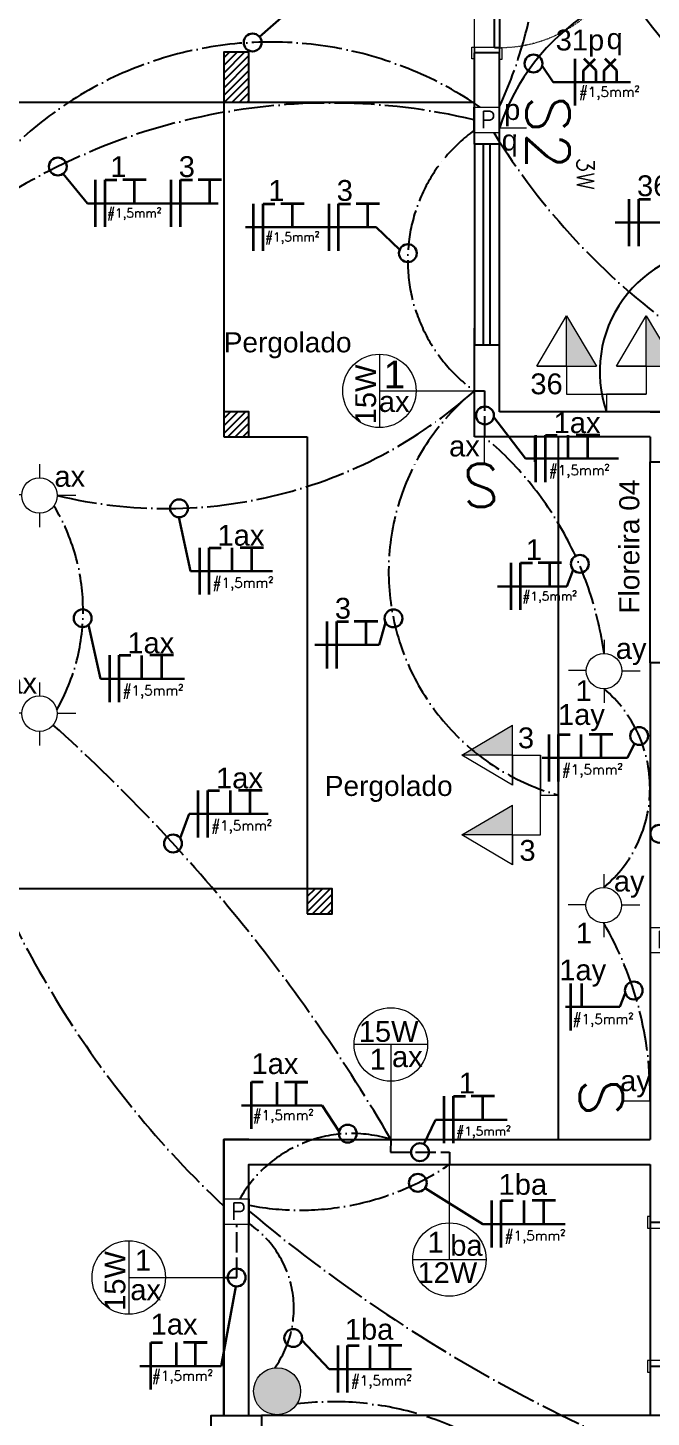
# Model space of a CAD drawing. Header units: millimetres. Extents: x 32721 to 70403, y 1490 to 13922.
# Drawn here: x 34161 to 34534, y 4087 to 4918 of the extents above; entities that cross this region are included whole.
import ezdxf

# ---------------------------------------------------------------- set-up
doc = ezdxf.new("R2010")
doc.units = ezdxf.units.MM
for name, pattern in [('ACAD_ISO02W100', [15, 12, -3]), ('ACAD_ISO03W100', [30, 12, -18]), ('ACAD_ISO04W100', [30, 24, -3, 0, -3]), ('DASHDOT', [1, 0.5, -0.25, 0, -0.25])]:
    doc.linetypes.add(name, pattern=pattern)
for name, color, linetype in [('08', 8, 'Continuous'), ('COMODOS', 50, 'Continuous'), ('EJEL25170TP', 1, 'DASHDOT'), ('VIEWPORT', 10, 'Continuous')]:
    doc.layers.add(name, color=color, linetype=linetype)
for name, color, linetype, lineweight in [('A-DOOR', 9, 'Continuous', 9), ('EJEL05130C', 130, 'Continuous', 30), ('EJEL0550C', 50, 'Continuous', 35), ('EJEL0580C', 80, 'Continuous', 9), ('EJEL09210C', 210, 'Continuous', 9), ('EJEL25170C', 170, 'Continuous', 25), ('EJEL25170T', 170, 'ACAD_ISO02W100', 25), ('EJEL3040C', 40, 'Continuous', 9)]:
    doc.layers.add(name, color=color, linetype=linetype, lineweight=lineweight)
doc.styles.add('COTAS', font='arial.ttf', dxfattribs={"height": 12})
doc.styles.add('ROMANS', font='romans.shx')
doc.styles.add('SR60', font='simplex', dxfattribs={"height": 0.15})
doc.styles.add('SR80', font='SIMPLEX', dxfattribs={"height": 0.1})

# ---------------------------------------------------------------- blocks, each defined once
blk = doc.blocks.new('Porta de madeira - 80x240cm 2-909150-Planta Baixa Térreo')
at = {"layer": 'A-DOOR', "lineweight": 18}
for p, q in [((-519.8, 122.2), (-519.8, 107.2)), ((-449.8, 122.2), (-519.8, 122.2)), ((-484.8, 107.2), (-449.8, 107.2)), ((-449.8, 107.2), (-484.8, 107.2)), ((-449.8, 107.2), (-449.8, 122.2)), ((-449.8, -12.8), (-449.8, 107.2)), ((340.2, 107.2), (-449.8, 107.2)), ((410.2, 122.2), (340.2, 122.2)), ((340.2, 122.2), (340.2, 107.2)), ((340.2, 107.2), (375.2, 107.2)), ((375.2, 107.2), (340.2, 107.2)), ((340.2, 107.2), (340.2, -12.8)), ((410.2, 107.2), (410.2, 122.2)), ((-524.8, -42.8), (-524.8, -57.8)), ((-524.8, -57.8), (-454.8, -57.8)), ((-454.8, -42.8), (-484.8, -42.8)), ((-484.8, -42.8), (-454.8, -42.8)), ((-454.8, -42.8), (-454.8, -12.8)), ((-454.8, -12.8), (-449.8, -12.8)), ((340.2, -12.8), (345.2, -12.8)), ((345.2, -12.8), (345.2, -42.8)), ((375.2, -42.8), (345.2, -42.8)), ((345.2, -42.8), (345.2, -57.8)), ((345.2, -42.8), (375.2, -42.8)), ((345.2, -57.8), (415.2, -57.8)), ((415.2, -57.8), (415.2, -42.8))]:
    blk.add_line(p, q, dxfattribs=at)
at = {"layer": 'A-DOOR', "lineweight": 25}
for p, q in [((345.2, -12.8), (-454.8, -12.8)), ((-454.8, -12.8), (-454.8, -42.8)), ((-424.8, -42.8), (-454.8, -42.8)), ((-424.8, -42.8), (345.2, -42.8)), ((345.2, -42.8), (345.2, -12.8))]:
    blk.add_line(p, q, dxfattribs=at)
at = {"layer": 'A-DOOR', "linetype": 'ACAD_ISO03W100', "lineweight": 25, "ltscale": 0.1}
for p, q in [((-454.8, -42.8), (-454.8, -842.8)), ((-424.8, -842.8), (-424.8, -42.8)), ((-454.8, -842.8), (-424.8, -842.8))]:
    blk.add_line(p, q, dxfattribs=at)
at = {"layer": 'A-DOOR', "linetype": 'ACAD_ISO03W100', "lineweight": 18, "ltscale": 0.1}
blk.add_arc((-454.8, -42.8), 800, 272.1491, 0, dxfattribs=at)
blk = doc.blocks.new('A$C31A50C72')
at = {"layer": 'EJEL0580C'}
for p, q in [((0, -15.88), (0, 15.88)), ((0, 0), (-41.07, 0))]:
    blk.add_line(p, q, dxfattribs=at)
blk.add_circle((0, 0), 15.88, dxfattribs=at)
blk = doc.blocks.new('ytfytf')
at = {"layer": 'EJEL0580C'}
for p, q in [((0, 236), (0, 134)), ((-134, 4), (-269, 4)), ((274, 0), (134, 0)), ((0, -134), (0, -240))]:
    blk.add_line(p, q, dxfattribs=at)
blk.add_circle((0, 0), 134, dxfattribs=at)
blk = doc.blocks.new('A$C324C5FD7')
at = {"layer": 'EJEL0580C', "ltscale": 0.015}
h = blk.add_hatch(color=256, dxfattribs=at)
h.dxf.hatch_style = 1
h.paths.add_polyline_path([(11.54, 0, 1), (-11.54, 0, 1)])
at = {"layer": 'EJEL0580C'}
blk.add_circle((0, 0), 11.54, dxfattribs=at)
blk = doc.blocks.new('A$C3819068E')
at = {"layer": 'EJEL0580C', "ltscale": 0.015}
h = blk.add_hatch(color=256, dxfattribs=at)
h.dxf.hatch_style = 1
h.paths.add_polyline_path([(11.54, 0, 1), (-11.54, 0, 1)])
at = {"layer": 'EJEL0580C'}
blk.add_circle((0, 0), 11.54, dxfattribs=at)
blk.add_blockref('A$C324C5FD7', (0, 0), dxfattribs=at)
blk = doc.blocks.new('A$C5CDA3447')
at = {"layer": 'EJEL0580C'}
blk.add_line((6.63, 0), (-6.63, 0), dxfattribs=at)
at = {"layer": 'EJEL0580C', "style": 'SR80'}
blk.add_text('S', height=21.16, rotation=270, dxfattribs=at).set_placement((6.63, 7.39))
blk = doc.blocks.new('A$C3D7A1D48')
at = {"layer": 'EJEL0580C'}
blk.add_line((6.63, 0), (-6.63, 0), dxfattribs=at)
at = {"layer": 'EJEL0580C', "style": 'SR80'}
blk.add_text('S2', height=21.161, rotation=270, dxfattribs=at).set_placement((6.64, 16.05))
blk = doc.blocks.new('s2 3w')
at = {"layer": 'EJEL0580C', "xscale": 1.21732736314486, "yscale": 1.21732736314486, "zscale": 1.21732736314486}
blk.add_blockref('A$C3D7A1D48', (2289.89, 2240.11), dxfattribs=at)
at = {"layer": 'EJEL0580C', "style": 'SR60'}
blk.add_text('3W', height=10.304, rotation=270, dxfattribs=at).set_placement((2328.15, 2222.64))
blk = doc.blocks.new('tomada dupla media 01')
at = {"layer": 'EJEL0580C'}
h = blk.add_hatch(color=256, dxfattribs=at)
h.dxf.hatch_style = 1
h.paths.add_polyline_path([(1921.39, 2677.07), (1903.54, 2677.07), (1921.39, 2646.81)])
h = blk.add_hatch(color=256, dxfattribs=at)
h.dxf.hatch_style = 1
h.paths.add_polyline_path([(1969.07, 2677.07), (1951.22, 2677.07), (1969.07, 2646.81)])
for p, q in [((1945.23, 2693.8), (1945.23, 2704.23)), ((1969.07, 2693.8), (1921.39, 2693.8)), ((1921.39, 2693.8), (1945.23, 2693.8)), ((1921.39, 2677.07), (1921.39, 2693.8)), ((1969.07, 2677.07), (1969.07, 2693.8)), ((1939.25, 2677.07), (1903.54, 2677.07)), ((1921.39, 2646.81), (1903.54, 2677.07)), ((1921.39, 2677.07), (1939.25, 2677.07)), ((1939.25, 2677.07), (1921.39, 2646.81)), ((1921.39, 2677.07), (1921.39, 2646.81)), ((1986.93, 2677.07), (1951.22, 2677.07)), ((1969.07, 2646.81), (1951.22, 2677.07)), ((1969.07, 2677.07), (1986.93, 2677.07)), ((1986.93, 2677.07), (1969.07, 2646.81)), ((1969.07, 2677.07), (1969.07, 2646.81))]:
    blk.add_line(p, q, dxfattribs=at)
blk = doc.blocks.new('A$C4247474B')
at = {"layer": 'EJEL0580C'}
for p, q in [((0, 0), (31.7, 0)), ((0, 0), (0, -31.7)), ((31.7, 0), (31.7, -31.7)), ((0, -31.7), (31.7, -31.7))]:
    blk.add_line(p, q, dxfattribs=at)
at = {"layer": 'EJEL0580C', "style": 'SR80'}
blk.add_text('P', height=21.2, rotation=270, dxfattribs=at).set_placement((5.5, -8.3))
blk = doc.blocks.new('A$C1116134A')
at = {"layer": 'EJEL0550C', "ltscale": 0.015}
for p, q in [((0, -14.03), (0, 14.03)), ((0, 14.03), (7.02, 14.03))]:
    blk.add_line(p, q, dxfattribs=at)
blk = doc.blocks.new('A$C71E37391')
at = {"layer": 'EJEL0550C', "ltscale": 0.015}
for p, q in [((7.02, 14.03), (-7.02, 14.03)), ((0, 0), (0, 14.03))]:
    blk.add_line(p, q, dxfattribs=at)

msp = doc.modelspace()

# ---------------------------------------------------------------- hatches: boundary and pattern name
at = {"layer": '08'}
h = msp.add_hatch(dxfattribs=at)
h.set_pattern_fill('ANSI31', color=256)
h.set_pattern_definition([(45, (-83712.908, -82050.9342), (-2.24506403, 2.24506403), [])])
h.paths.add_polyline_path([(34277.97, 4903.22), (34292.97, 4903.22), (34292.97, 4873.22), (34277.97, 4873.22)])
h = msp.add_hatch(dxfattribs=at)
h.set_pattern_fill('ANSI31', color=256)
h.set_pattern_definition([(45, (-83792.035, -81460.9342), (-2.24506403, 2.24506403), [])])
h.paths.add_polyline_path([(34277.97, 4673.22), (34292.97, 4673.22), (34292.97, 4688.22), (34277.97, 4688.22)])
h = msp.add_hatch(dxfattribs=at)
h.set_pattern_fill('ANSI31', color=256)
h.set_pattern_definition([(45, (-83793.035, -81460.9342), (-2.24506403, 2.24506403), [])])
h.paths.add_polyline_path([(34327.84, 4388.09), (34342.84, 4388.09), (34342.84, 4403.09), (34327.84, 4403.09)])
at = {"layer": 'EJEL0580C', "ltscale": 0.015}
h = msp.add_hatch(color=256, dxfattribs=at)
h.dxf.hatch_style = 1
h.paths.add_polyline_path([(34323.95, 4102.74, 1), (34295.84, 4102.74, 1)])

# ---------------------------------------------------------------- linework, layer by layer
at = {"layer": '08'}
for p, q in [((34427.84, 4848.14), (34427.84, 4902.73)), ((34442.84, 4902.73), (34427.84, 4902.73)), ((34442.84, 4848.14), (34442.84, 4902.73)), ((34107.84, 4873.22), (34427.84, 4873.22)), ((34107.84, 4873.22), (34277.97, 4873.22)), ((34277.97, 4873.22), (34277.97, 4673.22)), ((34442.84, 4848.14), (34427.84, 4848.14)), ((34427.84, 4848.14), (34427.84, 4728.14)), ((34442.84, 4728.14), (34442.84, 4848.14)), ((34427.84, 4673.22), (34427.84, 4738.14)), ((34442.84, 4688.22), (34442.84, 4738.14)), ((34427.84, 4728.14), (34442.84, 4728.14)), ((35032.84, 4688.22), (34442.84, 4688.22)), ((34532.84, 4688.22), (35032.84, 4688.22)), ((34277.97, 4673.22), (34327.84, 4673.22)), ((34327.84, 4673.22), (34327.84, 4403.09)), ((34532.84, 4673.22), (34427.84, 4673.22)), ((34463.78, 4673.22), (34463.78, 4658.22)), ((34477.84, 4673.22), (34477.84, 4253.22)), ((34532.84, 4673.22), (34532.84, 4658.22)), ((34532.84, 4658.22), (34547.84, 4658.22)), ((34532.84, 4538.22), (34532.84, 4658.22)), ((34532.84, 4538.22), (34532.84, 4253.22)), ((34547.84, 4538.22), (34532.84, 4538.22)), ((34327.84, 4403.09), (33767.84, 4403.09)), ((34292.97, 4253.22), (34427.84, 4253.22)), ((34532.84, 4238.22), (34532.84, 4088.22)), ((34547.84, 4203.67), (34532.84, 4203.67)), ((34532.84, 4117.67), (34547.84, 4117.67)), ((34532.84, 4088.22), (34300.47, 4088.22)), ((34586.58, 4088.22), (34532.84, 4088.22))]:
    msp.add_line(p, q, dxfattribs=at)
at = {"layer": '08', "color": 9}
for p, q in [((34433.34, 4728.14), (34433.34, 4848.14)), ((34437.34, 4728.14), (34437.34, 4848.14))]:
    msp.add_line(p, q, dxfattribs=at)
at = {"layer": '08'}
for points in [[(34277.97, 4873.22), (34292.97, 4873.22), (34292.97, 4903.22), (34277.97, 4903.22)], [(34277.97, 4673.22), (34292.97, 4673.22), (34292.97, 4688.22), (34277.97, 4688.22)], [(34327.84, 4388.09), (34342.84, 4388.09), (34342.84, 4403.09), (34327.84, 4403.09)], [(34300.47, 4058.22), (34270.47, 4058.22), (34270.47, 4088.22), (34300.47, 4088.22)]]:
    msp.add_lwpolyline(points, close=True, dxfattribs=at)
for points in [[(34277.97, 4088.22), (34277.97, 4253.22), (34532.84, 4253.22)], [(34292.97, 4253.22), (34277.97, 4253.22), (34277.97, 4088.22), (34292.97, 4088.22), (34292.97, 4238.22)], [(34292.97, 4088.22), (34292.97, 4238.22), (34532.84, 4238.22)]]:
    msp.add_lwpolyline(points, dxfattribs=at)
at = {"layer": 'EJEL05130C'}
for p, q in [((34314.08, 4925.25), (34299.31, 4912.43)), ((34468.33, 4894.98), (34474.98, 4885.21)), ((34474.98, 4885.21), (34521.21, 4885.21)), ((34181.98, 4830.53), (34196.55, 4812.8)), ((34196.55, 4812.8), (34274.66, 4812.8)), ((34555.91, 4801.3), (34512.04, 4801.3)), ((34291.01, 4798.54), (34369.12, 4798.54)), ((34369.12, 4798.54), (34383.17, 4785.05)), ((34439.39, 4685.06), (34458.48, 4660.21)), ((34514.01, 4660.21), (34458.48, 4660.21)), ((34251.08, 4625.17), (34258.17, 4592.94)), ((34258.17, 4592.94), (34307.14, 4592.94)), ((34486.96, 4593.72), (34483.11, 4583.84)), ((34483.11, 4583.84), (34441.66, 4583.84)), ((34197.22, 4560.84), (34204.3, 4528.6)), ((34374.7, 4562.3), (34370.95, 4548.82)), ((34370.95, 4548.82), (34332.37, 4548.82)), ((34204.3, 4528.6), (34254.46, 4528.6)), ((34523.66, 4489.82), (34519.41, 4481.31)), ((34519.41, 4481.31), (34468.37, 4481.31)), ((34251.96, 4433.31), (34257.29, 4447.82)), ((34257.29, 4447.82), (34304.54, 4447.82)), ((34518.05, 4340.6), (34514.76, 4332.41)), ((34514.76, 4332.41), (34482.26, 4332.41)), ((34336.75, 4273.51), (34288.56, 4273.51)), ((34336.75, 4273.51), (34346.97, 4258.07)), ((34397.69, 4250.4), (34404.65, 4264.98)), ((34404.65, 4264.98), (34447.5, 4264.98)), ((34432.98, 4202.62), (34398.32, 4224.14)), ((34482.07, 4202.62), (34432.98, 4202.62)), ((34285.12, 4165.43), (34276.48, 4117.77)), ((34341.05, 4116), (34324.72, 4133.35)), ((34276.48, 4117.77), (34227.8, 4117.77)), ((34390.15, 4116), (34341.05, 4116))]:
    msp.add_line(p, q, dxfattribs=at)
at = {"layer": 'EJEL05130C', "ltscale": 0.001}
for centre in [(34295.25, 4908.98), (34463.19, 4896.37), (34178.79, 4834.8), (34388.08, 4782.99), (34434.15, 4686.02), (34251.27, 4630.49), (34490.9, 4597.3), (34193.64, 4564.79), (34379.46, 4564.7), (34526.36, 4494.41), (34247.68, 4430.14), (34538.38, 4435.95), (34523.11, 4342.28), (34352.12, 4256.72), (34395.32, 4245.64), (34394.03, 4227.3), (34285.73, 4170.72), (34319.53, 4134.53)]:
    msp.add_circle(centre, 5.33, dxfattribs=at)
at = {"layer": 'EJEL0550C', "ltscale": 0.015}
for p, q in [((34488.15, 4871.19), (34488.15, 4899.25)), ((34493.04, 4892.23), (34500.05, 4899.24)), ((34493.04, 4885.21), (34493.04, 4892.23)), ((34500.55, 4892.23), (34493.54, 4899.24)), ((34500.55, 4885.21), (34500.55, 4892.23)), ((34505.46, 4892.23), (34512.48, 4899.24)), ((34505.46, 4885.21), (34505.46, 4892.23)), ((34512.98, 4892.23), (34505.96, 4899.24)), ((34512.98, 4885.21), (34512.98, 4892.23)), ((34201.38, 4798.77), (34201.38, 4826.83)), ((34246.49, 4798.77), (34246.49, 4826.83)), ((34295.84, 4784.51), (34295.84, 4812.57)), ((34340.95, 4784.51), (34340.95, 4812.57)), ((34520.37, 4787.27), (34520.37, 4815.33)), ((34464.66, 4646.18), (34464.66, 4674.24)), ((34483.94, 4660.16), (34483.94, 4674.19)), ((34263.67, 4578.9), (34263.67, 4606.97)), ((34282.94, 4592.88), (34282.94, 4606.92)), ((34449.76, 4569.81), (34449.76, 4597.87)), ((34339.85, 4534.79), (34339.85, 4562.85)), ((34209.8, 4514.57), (34209.8, 4542.63)), ((34229.08, 4528.55), (34229.08, 4542.58)), ((34472.46, 4467.28), (34472.46, 4495.34)), ((34491.74, 4481.26), (34491.74, 4495.29)), ((34262.79, 4433.79), (34262.79, 4461.85)), ((34282.07, 4447.77), (34282.07, 4461.8)), ((34485.58, 4318.43), (34485.58, 4346.49)), ((34492.03, 4332.41), (34492.03, 4346.44)), ((34294.57, 4259.53), (34294.57, 4287.59)), ((34294.57, 4287.59), (34301.59, 4287.59)), ((34310, 4273.51), (34310, 4287.54)), ((34328.31, 4287.54), (34314.28, 4287.54)), ((34321.29, 4273.51), (34321.29, 4287.54)), ((34321.29, 4287.54), (34328.31, 4287.54)), ((34409.72, 4250.95), (34409.72, 4279.01)), ((34438.25, 4188.64), (34438.25, 4216.7)), ((34457.53, 4202.62), (34457.53, 4216.65)), ((34234.3, 4103.78), (34234.3, 4131.85)), ((34234.3, 4131.85), (34241.31, 4131.85)), ((34249.73, 4117.77), (34249.73, 4131.8)), ((34268.04, 4131.8), (34254, 4131.8)), ((34261.02, 4117.77), (34261.02, 4131.8)), ((34261.02, 4131.8), (34268.04, 4131.8)), ((34346.32, 4102.02), (34346.32, 4130.08)), ((34365.6, 4116), (34365.6, 4130.03))]:
    msp.add_line(p, q, dxfattribs=at)
at = {"layer": 'EJEL0580C'}
msp.add_circle((34309.9, 4102.74), 14.05, dxfattribs=at)
at = {"layer": 'EJEL25170C'}
for centre, radius, start, end in [((34566.42, 4817.38), 129.99, 83.57429, 161.93668), ((34576.32, 4712.22), 73.55, 89.54447, 199.04494)]:
    msp.add_arc(centre, radius, start, end, dxfattribs=at)
at = {"layer": 'EJEL25170T'}
for p, q in [((34427.84, 4700.68), (34433.85, 4700.68)), ((34433.85, 4700.68), (34433.85, 4673.22)), ((34377.9, 4253.22), (34377.73, 4245.64)), ((34377.73, 4245.64), (34412.9, 4245.64)), ((34412.9, 4245.64), (34412.9, 4238.22)), ((34285.73, 4170.72), (34285.89, 4202.65)), ((34277.97, 4170.72), (34285.73, 4170.72))]:
    msp.add_line(p, q, dxfattribs=at)
at = {"layer": 'EJEL25170TP', "linetype": 'ACAD_ISO04W100'}
for centre, radius, start, end in [((34193.59, 4984.51), 274.06, 335.36016, 10.07607), ((34952.38, 5240.74), 528, 203.23362, 278.76489), ((34938.2, 5741.76), 825.09, 239.27924, 273.51017), ((34306.1, 4688.74), 220.5, 55.40159, 150.8521), ((34341.89, 4503.63), 369.16, 76.57674, 127.59157), ((34484.04, 4778.58), 96.06, 125.99109, 234.1932), ((34790.09, 5071.2), 411.89, 211.63579, 256.45785), ((34683.96, 4645.87), 593.15, 167.2716, 226.80622), ((34243.58, 4907.05), 276.67, 256.38132, 311.76009), ((34515.55, 4592.87), 138.98, 129.13104, 254.25688), ((34301.76, 4515.8), 205.5, 7.83456, 50.00023), ((34073.16, 4569.5), 120.72, 330.46698, 31.16919), ((34455.15, 4463.3), 77.71, 310.03902, 49.76863), ((33495.73, 3740.29), 1020.45, 30.17533, 48.19516), ((34328.69, 4279.88), 204.19, 358.9968, 30.2098), ((34354.76, 4179.48), 77.29, 72.5737, 150.32042), ((34323.69, 4370.62), 159.66, 259.07814, 303.97264), ((34887.88, 4916.77), 923.37, 229.92621, 277.41711), ((34258.7, 4152.27), 61.19, 324.49093, 55.41059), ((34343.24, 3916.37), 180.11, 6.77144, 96.85467)]:
    msp.add_arc(centre, radius, start, end, dxfattribs=at)

# ---------------------------------------------------------------- block references
at = {"layer": '08', "yscale": 0.1000000000000582, "zscale": 0.1000000000000582}
for p, xscale, rotation in [((34438.56, 4940.25), -0.1000000000000582, 90), ((34543.56, 4166.15), 0.1000000000000582, 90.00000000000001)]:
    msp.add_blockref('Porta de madeira - 80x240cm 2-909150-Planta Baixa Térreo', p, dxfattribs=dict(at, xscale=xscale, rotation=rotation))
at = {"layer": 'EJEL0550C'}
for name, p in [('A$C1116134A', (34207.1, 4812.8)), ('A$C71E37391', (34224.58, 4812.8)), ('A$C1116134A', (34252.21, 4812.8)), ('A$C71E37391', (34269.69, 4812.8)), ('A$C1116134A', (34301.56, 4798.54)), ('A$C71E37391', (34319.04, 4798.54)), ('A$C1116134A', (34346.67, 4798.54)), ('A$C71E37391', (34364.15, 4798.54)), ('A$C1116134A', (34526.09, 4801.3)), ('A$C1116134A', (34470.35, 4660.21)), ('A$C71E37391', (34495.75, 4660.21)), ('A$C1116134A', (34269.36, 4592.94)), ('A$C71E37391', (34294.76, 4592.94)), ('A$C1116134A', (34455.48, 4583.84)), ('A$C71E37391', (34472.96, 4583.84)), ('A$C1116134A', (34345.57, 4548.82)), ('A$C71E37391', (34363.05, 4548.82)), ('A$C1116134A', (34215.49, 4528.6)), ('A$C71E37391', (34240.89, 4528.6)), ('A$C1116134A', (34478.15, 4481.31)), ('A$C71E37391', (34503.55, 4481.31)), ('A$C1116134A', (34268.48, 4447.82)), ('A$C71E37391', (34293.88, 4447.82)), ('A$C1116134A', (34415.44, 4264.98)), ('A$C71E37391', (34432.91, 4264.98)), ('A$C1116134A', (34443.94, 4202.67)), ('A$C71E37391', (34469.34, 4202.67)), ('A$C1116134A', (34352.02, 4116.05)), ('A$C71E37391', (34377.41, 4116.05))]:
    msp.add_blockref(name, p, dxfattribs=at)
at = {"layer": 'EJEL0580C'}
for name, p, xscale, yscale, zscale, rotation in [('A$C31A50C72', (34371.06, 4700.68), 1.382703046038086, 1.382703046038086, 1.382703046038086, 180), ('A$C5CDA3447', (34433.85, 4665.14), 1.21732736314486, 1.21732736314486, 1.21732736314486, 270.0000000000113), ('A$C31A50C72', (34377.9, 4310), 1.382703046038086, 1.382703046038086, 1.382703046038086, 89.99999999999999), ('A$C5CDA3447', (34524.76, 4276.31), 1.21732736314486, 1.21732736314486, 1.21732736314486, 180), ('A$C31A50C72', (34412.9, 4181.43), 1.382703046038086, 1.382703046038086, 1.382703046038086, 270), ('A$C31A50C72', (34221.18, 4170.72), 1.382703046038086, 1.382703046038086, 1.382703046038086, 180)]:
    msp.add_blockref(name, p, dxfattribs=dict(at, xscale=xscale, yscale=yscale, zscale=zscale, rotation=rotation))
at = {"layer": 'EJEL0580C', "xscale": 1.21732736314486, "yscale": 1.21732736314486, "zscale": 1.21732736314486}
for name in ['A$C324C5FD7', 'A$C3819068E']:
    msp.add_blockref(name, (34309.9, 4102.74), dxfattribs=at)
at = {"layer": 'EJEL09210C', "xscale": 0.4756273539377351, "yscale": 0.4756273539377351, "zscale": 0.4756273539377351, "rotation": 90}
for p in [(34427.59, 4855.15), (34532.84, 4364.94), (34278.34, 4202.65)]:
    msp.add_blockref('A$C4247474B', p, dxfattribs=at)
at = {"layer": 'EJEL3040C', "xscale": 0.07904985309322225, "yscale": 0.07904985309322225, "zscale": 0.07904985309322225}
for p in [(34167.84, 4638.15), (34505.34, 4533.22), (34167.84, 4507.76), (34505.14, 4393.22)]:
    msp.add_blockref('ytfytf', p, dxfattribs=at)
at = {"layer": 'VIEWPORT'}
msp.add_blockref('s2 3w', (32161.03, 2617.58), dxfattribs=at)
for p, rotation in [((36452.02, 7392.45), 180), ((31773.61, 6404.34), 270)]:
    msp.add_blockref('tomada dupla media 01', p, dxfattribs=dict(at, rotation=rotation))

# ---------------------------------------------------------------- texts
at = {"layer": 'COMODOS', "style": 'COTAS'}
for p in [(34277.97, 4723.74), (34338.42, 4458.56)]:
    msp.add_text('Pergolado', height=12, dxfattribs=at).set_placement(p)
at = {"layer": 'EJEL05130C', "style": 'COTAS'}
for s, height, p in [('31p', 12.443, (34476.46, 4904.18)), ('q', 12.44, (34506.88, 4905)), ('p', 12.44, (34445.65, 4862.64)), ('q', 12.44, (34444.12, 4844.36)), ('1', 12.44, (34210.19, 4828.55)), ('3', 12.44, (34251.07, 4828.53)), ('1', 12.44, (34304.66, 4814.29)), ('3', 12.44, (34345.53, 4814.28)), ('36', 12.443, (34525.06, 4817.09)), ('1', 16.59, (34373.6, 4702.17)), ('36', 12.443, (34461.3, 4698.68)), ('ax', 12.443, (34370.72, 4688.12)), ('1ax', 12.443, (34475.24, 4675.46)), ('ax', 12.443, (34412.71, 4661.5)), ('ax', 12.443, (34176.75, 4643.37)), ('1ax', 12.443, (34274.25, 4608.18)), ('1', 12.44, (34458.58, 4599.59)), ('3', 12.44, (34344.43, 4564.55)), ('1ax', 12.443, (34220.38, 4543.85)), ('ay', 12.443, (34512.4, 4540.49)), ('ax', 12.443, (34148.01, 4519.79)), ('1', 12.44, (34488.35, 4515.27)), ('1ay', 12.443, (34477.84, 4501.02)), ('3', 12.44, (34453.87, 4487.07)), ('1ax', 12.443, (34273.37, 4463.07)), ('3', 12.44, (34454.77, 4419.8)), ('ay', 12.443, (34511.23, 4401.44)), ('1', 12.44, (34488.5, 4370.42)), ('1ay', 12.443, (34478.6, 4348.34)), ('15W', 12.443, (34358.72, 4311.58)), ('1ax', 12.443, (34294.58, 4292.34)), ('1', 12.44, (34365.22, 4295.03)), ('ax', 12.443, (34378.57, 4296.48)), ('1', 12.44, (34418.53, 4280.73)), ('ay', 12.443, (34514.98, 4282.09)), ('1ba', 12.443, (34442.32, 4220.16)), ('1', 12.44, (34399.79, 4185.59)), ('ba', 12.443, (34413.43, 4183.7)), ('1', 12.44, (34224.91, 4174.88)), ('12W', 12.443, (34393.82, 4167.37)), ('ax', 12.443, (34222.11, 4157.15)), ('1ax', 12.443, (34234.3, 4136.59)), ('1ba', 12.443, (34350.39, 4133.53))]:
    msp.add_text(s, height=height, dxfattribs=at).set_placement(p)
for p in [(34369.03, 4680.72), (34219.15, 4150.76)]:
    msp.add_text('15W', height=12.443, rotation=90, dxfattribs=at).set_placement(p)
at = {"layer": 'EJEL0550C', "color": 2, "style": 'ROMANS'}
for height, p in [(5.933, (34490.25, 4876.46)), (5.313, (34208.15, 4804.32)), (5.313, (34302.61, 4790.06)), (5.933, (34472.3, 4650.28)), (5.933, (34271.31, 4583.01)), (5.313, (34456.53, 4575.36)), (5.933, (34217.44, 4518.67)), (5.933, (34480.1, 4471.38)), (5.933, (34270.43, 4437.89)), (5.933, (34486.57, 4322.24)), (5.933, (34295.31, 4264.73)), (5.313, (34416.95, 4255.53)), (5.933, (34445.89, 4192.75)), (5.933, (34235.04, 4108.99)), (5.933, (34353.97, 4106.12))]:
    msp.add_text('#1,5mm²', height=height, dxfattribs=at).set_placement(p)
at = {"layer": 'EJEL0550C', "style": 'COTAS'}
msp.add_text('Floreira 04', height=12, rotation=90, dxfattribs=at).set_placement((34526.44, 4567.56))

doc.saveas('drawing.dxf')
